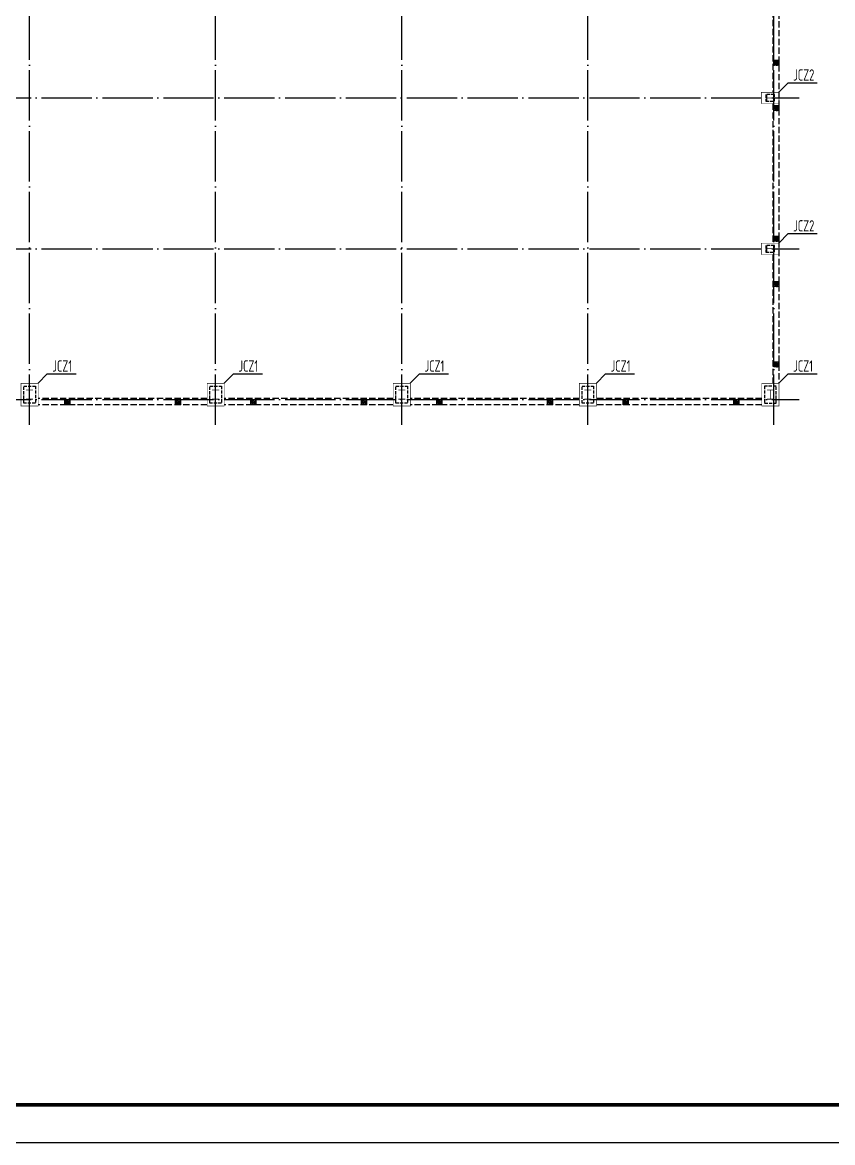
# Model space of a CAD drawing. Extents: x 8844666 to 9156203, y 1662182 to 2655606.
# Drawn here: x 9094904 to 9127122, y 2366081 to 2410631 of the extents above; entities that cross this region are included whole.
import ezdxf

# ---------------------------------------------------------------- set-up
doc = ezdxf.new("R2010")
doc.units = 0
doc.header["$LTSCALE"] = 1000
doc.header["$MEASUREMENT"] = 0
doc.linetypes.add('DASH', pattern=[0.35, 0.25, -0.1])
doc.linetypes.add('DOTE', pattern=[2.42, 2, -0.2, 0.02, -0.2])
for name, color, linetype in [('1000', 2, 'CONTINUOUS'), ('DOTE', 8, 'DOTE'), ('GZ', 3, 'CONTINUOUS'), ('PUB_TITLE', 4, 'CONTINUOUS'), ('一般文字', 6, 'CONTINUOUS'), ('柱', 2, 'CONTINUOUS'), ('柱集中标注', 2, 'CONTINUOUS'), ('梁', 4, 'CONTINUOUS')]:
    doc.layers.add(name, color=color, linetype=linetype)
doc.styles.add('TSSD_REIN', font='atssdeng.shx', dxfattribs={"width": 0.7, "bigfont": 'atssdchn.shx'})

msp = doc.modelspace()

# ---------------------------------------------------------------- hatches: boundary and pattern name
at = {"layer": 'GZ'}
h = msp.add_hatch(dxfattribs=at)
h.set_pattern_fill('钢筋混凝土', color=256, scale=20, style=0)
h.set_pattern_definition([(45, (865570.886, 205780.097), (-35.35533906, 35.35533906), []), (50, (865570.89, 205780.1), (143.4520365, -12.550427), [15, -165]), (355, (865570.89, 205780.1), (-27.7502667, 150.4384267), [12, -132]), (100.4514, (865582.84, 205779.05), (115.7018763, 137.8879084), [12.748038, -140.2284224]), (46.1842, (865570.89, 205820.1), (213.4482097, -33.103803), [22.5, -247.5]), (96.6356, (865588.67, 205817.34), (186.932541, 194.823574), [19.1220576, -210.3426]), (351.1842, (865570.89, 205820.1), (186.932389, 194.82372), [18, -198]), (21, (865590.89, 205810.1), (119.3814104, -80.5237781), [15, -165]), (326, (865590.89, 205810.1), (48.6630664, 145.030009), [12, -132]), (71.4514, (865600.83, 205803.39), (168.0445257, 64.5060993), [12.748038, -140.2284224]), (37.5, (865570.886, 205780.097), (2.43197106, 66.57877077), [0, -130.4, 0, -134, 0, -132.5]), (7.5, (865570.886, 205780.1), (52.6139075, 78.8823424), [0, -76.4, 0, -127.4, 0, -50.5]), (327.5, (865526.286, 205780.097), (106.76448723, -4.51097435), [0, -50, 0, -156, 0, -207]), (317.5, (865506.29, 205780.1), (116.6372339, 20.0209965), [0, -65, 0, -103.6, 0, -147])])
h.paths.add_polyline_path([(9124789.3, 2409128.3), (9124989.3, 2409128.3), (9124989.3, 2408928.3), (9124789.3, 2408928.3)])
h = msp.add_hatch(dxfattribs=at)
h.set_pattern_fill('钢筋混凝土', color=256, scale=20, style=0)
h.set_pattern_definition([(45, (865570.95, 203980.097), (-35.35533906, 35.35533906), []), (50, (865570.95, 203980.1), (143.4520365, -12.550427), [15, -165]), (355, (865570.95, 203980.1), (-27.7502667, 150.4384267), [12, -132]), (100.4514, (865582.9, 203979.05), (115.7018763, 137.8879084), [12.748038, -140.2284224]), (46.1842, (865570.95, 204020.1), (213.4482097, -33.103803), [22.5, -247.5]), (96.6356, (865588.74, 204017.34), (186.932541, 194.823574), [19.1220576, -210.3426]), (351.1842, (865570.95, 204020.1), (186.932389, 194.82372), [18, -198]), (21, (865590.95, 204010.1), (119.3814104, -80.5237781), [15, -165]), (326, (865590.95, 204010.1), (48.6630664, 145.030009), [12, -132]), (71.4514, (865600.9, 204003.39), (168.0445257, 64.5060993), [12.748038, -140.2284224]), (37.5, (865570.95, 203980.097), (2.43197106, 66.57877077), [0, -130.4, 0, -134, 0, -132.5]), (7.5, (865570.95, 203980.1), (52.6139075, 78.8823424), [0, -76.4, 0, -127.4, 0, -50.5]), (327.5, (865526.35, 203980.097), (106.76448723, -4.51097435), [0, -50, 0, -156, 0, -207]), (317.5, (865506.35, 203980.1), (116.6372339, 20.0209965), [0, -65, 0, -103.6, 0, -147])])
h.paths.add_polyline_path([(9124789.3, 2407328.3), (9124989.4, 2407328.3), (9124989.4, 2407128.3), (9124789.3, 2407128.3)])
h = msp.add_hatch(dxfattribs=at)
h.set_pattern_fill('钢筋混凝土', color=256, scale=20, style=0)
h.set_pattern_definition([(45, (865570.886, 198780.097), (-35.35533906, 35.35533906), []), (50, (865570.89, 198780.1), (143.4520365, -12.550427), [15, -165]), (355, (865570.89, 198780.1), (-27.7502667, 150.4384267), [12, -132]), (100.4514, (865582.84, 198779.05), (115.7018763, 137.8879084), [12.748038, -140.2284224]), (46.1842, (865570.89, 198820.1), (213.4482097, -33.103803), [22.5, -247.5]), (96.6356, (865588.67, 198817.34), (186.932541, 194.823574), [19.1220576, -210.3426]), (351.1842, (865570.89, 198820.1), (186.932389, 194.82372), [18, -198]), (21, (865590.89, 198810.1), (119.3814104, -80.5237781), [15, -165]), (326, (865590.89, 198810.1), (48.6630664, 145.030009), [12, -132]), (71.4514, (865600.83, 198803.39), (168.0445257, 64.5060993), [12.748038, -140.2284224]), (37.5, (865570.886, 198780.097), (2.43197106, 66.57877077), [0, -130.4, 0, -134, 0, -132.5]), (7.5, (865570.886, 198780.1), (52.6139075, 78.8823424), [0, -76.4, 0, -127.4, 0, -50.5]), (327.5, (865526.286, 198780.097), (106.76448723, -4.51097435), [0, -50, 0, -156, 0, -207]), (317.5, (865506.29, 198780.1), (116.6372339, 20.0209965), [0, -65, 0, -103.6, 0, -147])])
h.paths.add_polyline_path([(9124789.3, 2402128.3), (9124989.3, 2402128.3), (9124989.3, 2401928.3), (9124789.3, 2401928.3)])
h = msp.add_hatch(dxfattribs=at)
h.set_pattern_fill('钢筋混凝土', color=256, scale=20, style=0)
h.set_pattern_definition([(45, (865570.94, 196980.093), (-35.35533906, 35.35533906), []), (50, (865570.94, 196980.09), (143.4520365, -12.550427), [15, -165]), (355, (865570.94, 196980.1), (-27.7502667, 150.4384267), [12, -132]), (100.4514, (865582.9, 196979.05), (115.7018763, 137.8879084), [12.748038, -140.2284224]), (46.1842, (865570.94, 197020.1), (213.4482097, -33.103803), [22.5, -247.5]), (96.6356, (865588.73, 197017.33), (186.932541, 194.823574), [19.1220576, -210.3426]), (351.1842, (865570.94, 197020.1), (186.932389, 194.82372), [18, -198]), (21, (865590.94, 197010.09), (119.3814104, -80.5237781), [15, -165]), (326, (865590.94, 197010.1), (48.6630664, 145.030009), [12, -132]), (71.4514, (865600.89, 197003.38), (168.0445257, 64.5060993), [12.748038, -140.2284224]), (37.5, (865570.94, 196980.093), (2.43197106, 66.57877077), [0, -130.4, 0, -134, 0, -132.5]), (7.5, (865570.94, 196980.09), (52.6139075, 78.8823424), [0, -76.4, 0, -127.4, 0, -50.5]), (327.5, (865526.34, 196980.093), (106.76448723, -4.51097435), [0, -50, 0, -156, 0, -207]), (317.5, (865506.34, 196980.09), (116.6372339, 20.0209965), [0, -65, 0, -103.6, 0, -147])])
h.paths.add_polyline_path([(9124789.3, 2400328.3), (9124989.4, 2400328.3), (9124989.4, 2400128.3), (9124789.3, 2400128.3)])
h = msp.add_hatch(dxfattribs=at)
h.set_pattern_fill('钢筋混凝土', color=256, scale=20, style=0)
h.set_pattern_definition([(45, (865570.886, 193780.097), (-35.35533906, 35.35533906), []), (50, (865570.89, 193780.1), (143.4520365, -12.550427), [15, -165]), (355, (865570.89, 193780.1), (-27.7502667, 150.4384267), [12, -132]), (100.4514, (865582.84, 193779.05), (115.7018763, 137.8879084), [12.748038, -140.2284224]), (46.1842, (865570.89, 193820.1), (213.4482097, -33.103803), [22.5, -247.5]), (96.6356, (865588.67, 193817.34), (186.932541, 194.823574), [19.1220576, -210.3426]), (351.1842, (865570.89, 193820.1), (186.932389, 194.82372), [18, -198]), (21, (865590.89, 193810.1), (119.3814104, -80.5237781), [15, -165]), (326, (865590.89, 193810.1), (48.6630664, 145.030009), [12, -132]), (71.4514, (865600.83, 193803.39), (168.0445257, 64.5060993), [12.748038, -140.2284224]), (37.5, (865570.886, 193780.097), (2.43197106, 66.57877077), [0, -130.4, 0, -134, 0, -132.5]), (7.5, (865570.886, 193780.1), (52.6139075, 78.8823424), [0, -76.4, 0, -127.4, 0, -50.5]), (327.5, (865526.286, 193780.097), (106.76448723, -4.51097435), [0, -50, 0, -156, 0, -207]), (317.5, (865506.29, 193780.1), (116.6372339, 20.0209965), [0, -65, 0, -103.6, 0, -147])])
h.paths.add_polyline_path([(9124789.3, 2397128.3), (9124989.3, 2397128.3), (9124989.3, 2396928.3), (9124789.3, 2396928.3)])
h = msp.add_hatch(dxfattribs=at)
h.set_pattern_fill('钢筋混凝土', color=256, scale=20, style=0)
h.set_pattern_definition([(45, (837370.886, 192280.097), (-35.35533906, 35.35533906), []), (50, (837370.89, 192280.1), (143.4520365, -12.550427), [15, -165]), (355, (837370.89, 192280.1), (-27.7502667, 150.4384267), [12, -132]), (100.4514, (837382.84, 192279.05), (115.7018763, 137.8879084), [12.748038, -140.2284224]), (46.1842, (837370.89, 192320.1), (213.4482097, -33.103803), [22.5, -247.5]), (96.6356, (837388.67, 192317.34), (186.932541, 194.823574), [19.1220576, -210.3426]), (351.1842, (837370.89, 192320.1), (186.932389, 194.82372), [18, -198]), (21, (837390.89, 192310.1), (119.3814104, -80.5237781), [15, -165]), (326, (837390.89, 192310.1), (48.6630664, 145.030009), [12, -132]), (71.4514, (837400.83, 192303.39), (168.0445257, 64.5060993), [12.748038, -140.2284224]), (37.5, (837370.886, 192280.097), (2.43197106, 66.57877077), [0, -130.4, 0, -134, 0, -132.5]), (7.5, (837370.886, 192280.1), (52.6139075, 78.8823424), [0, -76.4, 0, -127.4, 0, -50.5]), (327.5, (837326.286, 192280.097), (106.76448723, -4.51097435), [0, -50, 0, -156, 0, -207]), (317.5, (837306.29, 192280.1), (116.6372339, 20.0209965), [0, -65, 0, -103.6, 0, -147])])
h.paths.add_polyline_path([(9096589.3, 2395628.3), (9096789.3, 2395628.3), (9096789.3, 2395428.3), (9096589.3, 2395428.3)])
h = msp.add_hatch(dxfattribs=at)
h.set_pattern_fill('钢筋混凝土', color=256, scale=20, style=0)
h.set_pattern_definition([(45, (841770.94, 192280.093), (-35.35533906, 35.35533906), []), (50, (841770.94, 192280.09), (143.4520365, -12.550427), [15, -165]), (355, (841770.94, 192280.1), (-27.7502667, 150.4384267), [12, -132]), (100.4514, (841782.9, 192279.05), (115.7018763, 137.8879084), [12.748038, -140.2284224]), (46.1842, (841770.94, 192320.1), (213.4482097, -33.103803), [22.5, -247.5]), (96.6356, (841788.73, 192317.33), (186.932541, 194.823574), [19.1220576, -210.3426]), (351.1842, (841770.94, 192320.1), (186.932389, 194.82372), [18, -198]), (21, (841790.94, 192310.09), (119.3814104, -80.5237781), [15, -165]), (326, (841790.94, 192310.1), (48.6630664, 145.030009), [12, -132]), (71.4514, (841800.89, 192303.38), (168.0445257, 64.5060993), [12.748038, -140.2284224]), (37.5, (841770.94, 192280.093), (2.43197106, 66.57877077), [0, -130.4, 0, -134, 0, -132.5]), (7.5, (841770.94, 192280.09), (52.6139075, 78.8823424), [0, -76.4, 0, -127.4, 0, -50.5]), (327.5, (841726.34, 192280.093), (106.76448723, -4.51097435), [0, -50, 0, -156, 0, -207]), (317.5, (841706.34, 192280.09), (116.6372339, 20.0209965), [0, -65, 0, -103.6, 0, -147])])
h.paths.add_polyline_path([(9100989.3, 2395628.3), (9101189.4, 2395628.3), (9101189.4, 2395428.3), (9100989.3, 2395428.3)])
h = msp.add_hatch(dxfattribs=at)
h.set_pattern_fill('钢筋混凝土', color=256, scale=20, style=0)
h.set_pattern_definition([(45, (844770.886, 192280.097), (-35.35533906, 35.35533906), []), (50, (844770.89, 192280.1), (143.4520365, -12.550427), [15, -165]), (355, (844770.89, 192280.1), (-27.7502667, 150.4384267), [12, -132]), (100.4514, (844782.84, 192279.05), (115.7018763, 137.8879084), [12.748038, -140.2284224]), (46.1842, (844770.89, 192320.1), (213.4482097, -33.103803), [22.5, -247.5]), (96.6356, (844788.67, 192317.34), (186.932541, 194.823574), [19.1220576, -210.3426]), (351.1842, (844770.89, 192320.1), (186.932389, 194.82372), [18, -198]), (21, (844790.89, 192310.1), (119.3814104, -80.5237781), [15, -165]), (326, (844790.89, 192310.1), (48.6630664, 145.030009), [12, -132]), (71.4514, (844800.83, 192303.39), (168.0445257, 64.5060993), [12.748038, -140.2284224]), (37.5, (844770.886, 192280.097), (2.43197106, 66.57877077), [0, -130.4, 0, -134, 0, -132.5]), (7.5, (844770.886, 192280.1), (52.6139075, 78.8823424), [0, -76.4, 0, -127.4, 0, -50.5]), (327.5, (844726.286, 192280.097), (106.76448723, -4.51097435), [0, -50, 0, -156, 0, -207]), (317.5, (844706.29, 192280.1), (116.6372339, 20.0209965), [0, -65, 0, -103.6, 0, -147])])
h.paths.add_polyline_path([(9103989.3, 2395628.3), (9104189.3, 2395628.3), (9104189.3, 2395428.3), (9103989.3, 2395428.3)])
h = msp.add_hatch(dxfattribs=at)
h.set_pattern_fill('钢筋混凝土', color=256, scale=20, style=0)
h.set_pattern_definition([(45, (849170.94, 192280.093), (-35.35533906, 35.35533906), []), (50, (849170.94, 192280.09), (143.4520365, -12.550427), [15, -165]), (355, (849170.94, 192280.1), (-27.7502667, 150.4384267), [12, -132]), (100.4514, (849182.9, 192279.05), (115.7018763, 137.8879084), [12.748038, -140.2284224]), (46.1842, (849170.94, 192320.1), (213.4482097, -33.103803), [22.5, -247.5]), (96.6356, (849188.73, 192317.33), (186.932541, 194.823574), [19.1220576, -210.3426]), (351.1842, (849170.94, 192320.1), (186.932389, 194.82372), [18, -198]), (21, (849190.94, 192310.09), (119.3814104, -80.5237781), [15, -165]), (326, (849190.94, 192310.1), (48.6630664, 145.030009), [12, -132]), (71.4514, (849200.89, 192303.38), (168.0445257, 64.5060993), [12.748038, -140.2284224]), (37.5, (849170.94, 192280.093), (2.43197106, 66.57877077), [0, -130.4, 0, -134, 0, -132.5]), (7.5, (849170.94, 192280.09), (52.6139075, 78.8823424), [0, -76.4, 0, -127.4, 0, -50.5]), (327.5, (849126.34, 192280.093), (106.76448723, -4.51097435), [0, -50, 0, -156, 0, -207]), (317.5, (849106.34, 192280.09), (116.6372339, 20.0209965), [0, -65, 0, -103.6, 0, -147])])
h.paths.add_polyline_path([(9108389.3, 2395628.3), (9108589.4, 2395628.3), (9108589.4, 2395428.3), (9108389.3, 2395428.3)])
h = msp.add_hatch(dxfattribs=at)
h.set_pattern_fill('钢筋混凝土', color=256, scale=20, style=0)
h.set_pattern_definition([(45, (852170.886, 192280.097), (-35.35533906, 35.35533906), []), (50, (852170.89, 192280.1), (143.4520365, -12.550427), [15, -165]), (355, (852170.89, 192280.1), (-27.7502667, 150.4384267), [12, -132]), (100.4514, (852182.84, 192279.05), (115.7018763, 137.8879084), [12.748038, -140.2284224]), (46.1842, (852170.89, 192320.1), (213.4482097, -33.103803), [22.5, -247.5]), (96.6356, (852188.67, 192317.34), (186.932541, 194.823574), [19.1220576, -210.3426]), (351.1842, (852170.89, 192320.1), (186.932389, 194.82372), [18, -198]), (21, (852190.89, 192310.1), (119.3814104, -80.5237781), [15, -165]), (326, (852190.89, 192310.1), (48.6630664, 145.030009), [12, -132]), (71.4514, (852200.83, 192303.39), (168.0445257, 64.5060993), [12.748038, -140.2284224]), (37.5, (852170.886, 192280.097), (2.43197106, 66.57877077), [0, -130.4, 0, -134, 0, -132.5]), (7.5, (852170.886, 192280.1), (52.6139075, 78.8823424), [0, -76.4, 0, -127.4, 0, -50.5]), (327.5, (852126.286, 192280.097), (106.76448723, -4.51097435), [0, -50, 0, -156, 0, -207]), (317.5, (852106.29, 192280.1), (116.6372339, 20.0209965), [0, -65, 0, -103.6, 0, -147])])
h.paths.add_polyline_path([(9111389.3, 2395628.3), (9111589.3, 2395628.3), (9111589.3, 2395428.3), (9111389.3, 2395428.3)])
h = msp.add_hatch(dxfattribs=at)
h.set_pattern_fill('钢筋混凝土', color=256, scale=20, style=0)
h.set_pattern_definition([(45, (856570.94, 192280.093), (-35.35533906, 35.35533906), []), (50, (856570.94, 192280.09), (143.4520365, -12.550427), [15, -165]), (355, (856570.94, 192280.1), (-27.7502667, 150.4384267), [12, -132]), (100.4514, (856582.9, 192279.05), (115.7018763, 137.8879084), [12.748038, -140.2284224]), (46.1842, (856570.94, 192320.1), (213.4482097, -33.103803), [22.5, -247.5]), (96.6356, (856588.73, 192317.33), (186.932541, 194.823574), [19.1220576, -210.3426]), (351.1842, (856570.94, 192320.1), (186.932389, 194.82372), [18, -198]), (21, (856590.94, 192310.09), (119.3814104, -80.5237781), [15, -165]), (326, (856590.94, 192310.1), (48.6630664, 145.030009), [12, -132]), (71.4514, (856600.89, 192303.38), (168.0445257, 64.5060993), [12.748038, -140.2284224]), (37.5, (856570.94, 192280.093), (2.43197106, 66.57877077), [0, -130.4, 0, -134, 0, -132.5]), (7.5, (856570.94, 192280.09), (52.6139075, 78.8823424), [0, -76.4, 0, -127.4, 0, -50.5]), (327.5, (856526.34, 192280.093), (106.76448723, -4.51097435), [0, -50, 0, -156, 0, -207]), (317.5, (856506.34, 192280.09), (116.6372339, 20.0209965), [0, -65, 0, -103.6, 0, -147])])
h.paths.add_polyline_path([(9115789.3, 2395628.3), (9115989.4, 2395628.3), (9115989.4, 2395428.3), (9115789.3, 2395428.3)])
h = msp.add_hatch(dxfattribs=at)
h.set_pattern_fill('钢筋混凝土', color=256, scale=20, style=0)
h.set_pattern_definition([(45, (859570.886, 192280.097), (-35.35533906, 35.35533906), []), (50, (859570.89, 192280.1), (143.4520365, -12.550427), [15, -165]), (355, (859570.89, 192280.1), (-27.7502667, 150.4384267), [12, -132]), (100.4514, (859582.84, 192279.05), (115.7018763, 137.8879084), [12.748038, -140.2284224]), (46.1842, (859570.89, 192320.1), (213.4482097, -33.103803), [22.5, -247.5]), (96.6356, (859588.67, 192317.34), (186.932541, 194.823574), [19.1220576, -210.3426]), (351.1842, (859570.89, 192320.1), (186.932389, 194.82372), [18, -198]), (21, (859590.89, 192310.1), (119.3814104, -80.5237781), [15, -165]), (326, (859590.89, 192310.1), (48.6630664, 145.030009), [12, -132]), (71.4514, (859600.83, 192303.39), (168.0445257, 64.5060993), [12.748038, -140.2284224]), (37.5, (859570.886, 192280.097), (2.43197106, 66.57877077), [0, -130.4, 0, -134, 0, -132.5]), (7.5, (859570.886, 192280.1), (52.6139075, 78.8823424), [0, -76.4, 0, -127.4, 0, -50.5]), (327.5, (859526.286, 192280.097), (106.76448723, -4.51097435), [0, -50, 0, -156, 0, -207]), (317.5, (859506.29, 192280.1), (116.6372339, 20.0209965), [0, -65, 0, -103.6, 0, -147])])
h.paths.add_polyline_path([(9118789.3, 2395628.3), (9118989.3, 2395628.3), (9118989.3, 2395428.3), (9118789.3, 2395428.3)])
h = msp.add_hatch(dxfattribs=at)
h.set_pattern_fill('钢筋混凝土', color=256, scale=20, style=0)
h.set_pattern_definition([(45, (863970.94, 192280.093), (-35.35533906, 35.35533906), []), (50, (863970.94, 192280.09), (143.4520365, -12.550427), [15, -165]), (355, (863970.94, 192280.1), (-27.7502667, 150.4384267), [12, -132]), (100.4514, (863982.9, 192279.05), (115.7018763, 137.8879084), [12.748038, -140.2284224]), (46.1842, (863970.94, 192320.1), (213.4482097, -33.103803), [22.5, -247.5]), (96.6356, (863988.73, 192317.33), (186.932541, 194.823574), [19.1220576, -210.3426]), (351.1842, (863970.94, 192320.1), (186.932389, 194.82372), [18, -198]), (21, (863990.94, 192310.09), (119.3814104, -80.5237781), [15, -165]), (326, (863990.94, 192310.1), (48.6630664, 145.030009), [12, -132]), (71.4514, (864000.89, 192303.38), (168.0445257, 64.5060993), [12.748038, -140.2284224]), (37.5, (863970.94, 192280.093), (2.43197106, 66.57877077), [0, -130.4, 0, -134, 0, -132.5]), (7.5, (863970.94, 192280.09), (52.6139075, 78.8823424), [0, -76.4, 0, -127.4, 0, -50.5]), (327.5, (863926.34, 192280.093), (106.76448723, -4.51097435), [0, -50, 0, -156, 0, -207]), (317.5, (863906.34, 192280.09), (116.6372339, 20.0209965), [0, -65, 0, -103.6, 0, -147])])
h.paths.add_polyline_path([(9123189.3, 2395628.3), (9123389.4, 2395628.3), (9123389.4, 2395428.3), (9123189.3, 2395428.3)])
at = {"layer": '柱'}
for color, points in [(3, [(9124789.3, 2407518.3), (9124789.3, 2407738.3), (9124757.3, 2407738.3), (9124757.3, 2407640.3), (9124521.3, 2407640.3), (9124521.3, 2407738.3), (9124489.3, 2407738.3), (9124489.3, 2407518.3), (9124521.3, 2407518.3), (9124521.3, 2407616.3), (9124757.3, 2407616.3), (9124757.3, 2407518.3)]), (3, [(9124789.3, 2401518.3), (9124789.3, 2401738.3), (9124757.3, 2401738.3), (9124757.3, 2401640.3), (9124521.3, 2401640.3), (9124521.3, 2401738.3), (9124489.3, 2401738.3), (9124489.3, 2401518.3), (9124521.3, 2401518.3), (9124521.3, 2401616.3), (9124757.3, 2401616.3), (9124757.3, 2401518.3)]), (2, [(9095329.3, 2395628.3), (9095049.3, 2395628.3), (9095049.3, 2395660.3), (9095177.3, 2395660.3), (9095177.3, 2395996.3), (9095049.3, 2395996.3), (9095049.3, 2396028.3), (9095329.3, 2396028.3), (9095329.3, 2395996.3), (9095201.3, 2395996.3), (9095201.3, 2395660.3), (9095329.3, 2395660.3)]), (2, [(9102729.3, 2395628.3), (9102449.3, 2395628.3), (9102449.3, 2395660.3), (9102577.3, 2395660.3), (9102577.3, 2395996.3), (9102449.3, 2395996.3), (9102449.3, 2396028.3), (9102729.3, 2396028.3), (9102729.3, 2395996.3), (9102601.3, 2395996.3), (9102601.3, 2395660.3), (9102729.3, 2395660.3)]), (2, [(9110129.3, 2395628.3), (9109849.3, 2395628.3), (9109849.3, 2395660.3), (9109977.3, 2395660.3), (9109977.3, 2395996.3), (9109849.3, 2395996.3), (9109849.3, 2396028.3), (9110129.3, 2396028.3), (9110129.3, 2395996.3), (9110001.3, 2395996.3), (9110001.3, 2395660.3), (9110129.3, 2395660.3)]), (2, [(9117529.3, 2395628.3), (9117249.3, 2395628.3), (9117249.3, 2395660.3), (9117377.3, 2395660.3), (9117377.3, 2395996.3), (9117249.3, 2395996.3), (9117249.3, 2396028.3), (9117529.3, 2396028.3), (9117529.3, 2395996.3), (9117401.3, 2395996.3), (9117401.3, 2395660.3), (9117529.3, 2395660.3)]), (2, [(9124509.3, 2395628.3), (9124789.3, 2395628.3), (9124789.3, 2395660.3), (9124661.3, 2395660.3), (9124661.3, 2395996.3), (9124789.3, 2395996.3), (9124789.3, 2396028.3), (9124509.3, 2396028.3), (9124509.3, 2395996.3), (9124637.3, 2395996.3), (9124637.3, 2395660.3), (9124509.3, 2395660.3)])]:
    msp.add_hatch(color=color, dxfattribs=at).paths.add_polyline_path(points)

# ---------------------------------------------------------------- linework, layer by layer
at = {"layer": '1000', "color": 3, "linetype": 'DASH', "ltscale": 0.5}
for points in [[(9124809.3, 2407758.3), (9124469.3, 2407758.3), (9124469.3, 2407498.3), (9124809.3, 2407498.3)], [(9124809.3, 2401758.3), (9124469.3, 2401758.3), (9124469.3, 2401498.3), (9124809.3, 2401498.3)], [(9094959.3, 2396168.3), (9095419.3, 2396168.3), (9095419.3, 2395488.3), (9094959.3, 2395488.3)], [(9102359.3, 2396168.3), (9102819.3, 2396168.3), (9102819.3, 2395488.3), (9102359.3, 2395488.3)], [(9109759.3, 2396168.3), (9110219.3, 2396168.3), (9110219.3, 2395488.3), (9109759.3, 2395488.3)], [(9117159.3, 2396168.3), (9117619.3, 2396168.3), (9117619.3, 2395488.3), (9117159.3, 2395488.3)], [(9124879.3, 2396168.3), (9124419.3, 2396168.3), (9124419.3, 2395488.3), (9124879.3, 2395488.3)]]:
    msp.add_lwpolyline(points, close=True, dxfattribs=at)
at = {"layer": 'DOTE'}
for p, q in [((9095189.3, 2394628.3), (9095189.3, 2444628.3)), ((9102589.3, 2394628.3), (9102589.3, 2444628.3)), ((9109989.3, 2394628.3), (9109989.3, 2444628.3)), ((9117389.3, 2394628.3), (9117389.3, 2444628.3)), ((9124789.3, 2394628.3), (9124789.3, 2444628.3)), ((8916589.3, 2407628.3), (9125789.3, 2407628.3)), ((8916589.3, 2401628.3), (9125789.3, 2401628.3)), ((8916589.3, 2395628.3), (9125789.3, 2395628.3))]:
    msp.add_line(p, q, dxfattribs=at)
at = {"layer": 'GZ'}
for points in [[(9124789.3, 2409128.3), (9124989.3, 2409128.3), (9124989.3, 2408928.3), (9124789.3, 2408928.3)], [(9124789.3, 2407328.3), (9124989.4, 2407328.3), (9124989.4, 2407128.3), (9124789.3, 2407128.3)], [(9124789.3, 2402128.3), (9124989.3, 2402128.3), (9124989.3, 2401928.3), (9124789.3, 2401928.3)], [(9124789.3, 2400328.3), (9124989.4, 2400328.3), (9124989.4, 2400128.3), (9124789.3, 2400128.3)], [(9124789.3, 2397128.3), (9124989.3, 2397128.3), (9124989.3, 2396928.3), (9124789.3, 2396928.3)], [(9096589.3, 2395628.3), (9096789.3, 2395628.3), (9096789.3, 2395428.3), (9096589.3, 2395428.3)], [(9100989.3, 2395628.3), (9101189.4, 2395628.3), (9101189.4, 2395428.3), (9100989.3, 2395428.3)], [(9103989.3, 2395628.3), (9104189.3, 2395628.3), (9104189.3, 2395428.3), (9103989.3, 2395428.3)], [(9108389.3, 2395628.3), (9108589.4, 2395628.3), (9108589.4, 2395428.3), (9108389.3, 2395428.3)], [(9111389.3, 2395628.3), (9111589.3, 2395628.3), (9111589.3, 2395428.3), (9111389.3, 2395428.3)], [(9115789.3, 2395628.3), (9115989.4, 2395628.3), (9115989.4, 2395428.3), (9115789.3, 2395428.3)], [(9118789.3, 2395628.3), (9118989.3, 2395628.3), (9118989.3, 2395428.3), (9118789.3, 2395428.3)], [(9123189.3, 2395628.3), (9123389.4, 2395628.3), (9123389.4, 2395428.3), (9123189.3, 2395428.3)]]:
    msp.add_lwpolyline(points, close=True, dxfattribs=at)
at = {"layer": 'PUB_TITLE'}
msp.add_lwpolyline([(8903902.8, 2366081.4), (9156202.8, 2366081.4), (9156202.8, 2455181.4), (8903902.8, 2455181.4)], close=True, dxfattribs=at)
at = {"layer": 'PUB_TITLE', "const_width": 150}
msp.add_lwpolyline([(8907652.8, 2367581.4), (9154702.8, 2367581.4), (9154702.8, 2453681.4), (8907652.8, 2453681.4)], close=True, dxfattribs=at)
at = {"layer": '一般文字', "color": 6}
for points in [[(9124989.3, 2407853.3), (9125352, 2408230.1), (9126508.6, 2408230.1)], [(9124989.3, 2401853.3), (9125352, 2402230.1), (9126508.6, 2402230.1)], [(9095529.3, 2396278.3), (9095892, 2396655.1), (9097048.6, 2396655.1)], [(9102929.3, 2396278.3), (9103292, 2396655.1), (9104448.6, 2396655.1)], [(9110329.3, 2396278.3), (9110692, 2396655.1), (9111848.6, 2396655.1)], [(9117729.3, 2396278.3), (9118092, 2396655.1), (9119248.6, 2396655.1)], [(9124989.3, 2396278.3), (9125352, 2396655.1), (9126508.6, 2396655.1)]]:
    msp.add_lwpolyline(points, dxfattribs=at)
at = {"layer": '柱', "color": 3, "const_width": 5}
for points in [[(9124789.3, 2407518.3), (9124789.3, 2407738.3), (9124757.3, 2407738.3), (9124757.3, 2407640.3), (9124521.3, 2407640.3), (9124521.3, 2407738.3), (9124489.3, 2407738.3), (9124489.3, 2407518.3), (9124521.3, 2407518.3), (9124521.3, 2407616.3), (9124757.3, 2407616.3), (9124757.3, 2407518.3)], [(9124789.3, 2401518.3), (9124789.3, 2401738.3), (9124757.3, 2401738.3), (9124757.3, 2401640.3), (9124521.3, 2401640.3), (9124521.3, 2401738.3), (9124489.3, 2401738.3), (9124489.3, 2401518.3), (9124521.3, 2401518.3), (9124521.3, 2401616.3), (9124757.3, 2401616.3), (9124757.3, 2401518.3)]]:
    msp.add_lwpolyline(points, close=True, dxfattribs=at)
at = {"layer": '柱', "color": 2, "const_width": 5}
for points in [[(9095329.3, 2395628.3), (9095049.3, 2395628.3), (9095049.3, 2395660.3), (9095177.3, 2395660.3), (9095177.3, 2395996.3), (9095049.3, 2395996.3), (9095049.3, 2396028.3), (9095329.3, 2396028.3), (9095329.3, 2395996.3), (9095201.3, 2395996.3), (9095201.3, 2395660.3), (9095329.3, 2395660.3)], [(9102729.3, 2395628.3), (9102449.3, 2395628.3), (9102449.3, 2395660.3), (9102577.3, 2395660.3), (9102577.3, 2395996.3), (9102449.3, 2395996.3), (9102449.3, 2396028.3), (9102729.3, 2396028.3), (9102729.3, 2395996.3), (9102601.3, 2395996.3), (9102601.3, 2395660.3), (9102729.3, 2395660.3)], [(9110129.3, 2395628.3), (9109849.3, 2395628.3), (9109849.3, 2395660.3), (9109977.3, 2395660.3), (9109977.3, 2395996.3), (9109849.3, 2395996.3), (9109849.3, 2396028.3), (9110129.3, 2396028.3), (9110129.3, 2395996.3), (9110001.3, 2395996.3), (9110001.3, 2395660.3), (9110129.3, 2395660.3)], [(9117529.3, 2395628.3), (9117249.3, 2395628.3), (9117249.3, 2395660.3), (9117377.3, 2395660.3), (9117377.3, 2395996.3), (9117249.3, 2395996.3), (9117249.3, 2396028.3), (9117529.3, 2396028.3), (9117529.3, 2395996.3), (9117401.3, 2395996.3), (9117401.3, 2395660.3), (9117529.3, 2395660.3)], [(9124509.3, 2395628.3), (9124789.3, 2395628.3), (9124789.3, 2395660.3), (9124661.3, 2395660.3), (9124661.3, 2395996.3), (9124789.3, 2395996.3), (9124789.3, 2396028.3), (9124509.3, 2396028.3), (9124509.3, 2395996.3), (9124637.3, 2395996.3), (9124637.3, 2395660.3), (9124509.3, 2395660.3)]]:
    msp.add_lwpolyline(points, close=True, dxfattribs=at)
at = {"layer": '柱集中标注', "color": 6, "const_width": 20}
for points in [[(9124989.3, 2407853.3), (9124289.3, 2407853.3), (9124289.3, 2407403.3), (9124989.3, 2407403.3)], [(9124989.3, 2401853.3), (9124289.3, 2401853.3), (9124289.3, 2401403.3), (9124989.3, 2401403.3)], [(9094849.3, 2396278.3), (9095529.3, 2396278.3), (9095529.3, 2395378.3), (9094849.3, 2395378.3)], [(9102249.3, 2396278.3), (9102929.3, 2396278.3), (9102929.3, 2395378.3), (9102249.3, 2395378.3)], [(9109649.3, 2396278.3), (9110329.3, 2396278.3), (9110329.3, 2395378.3), (9109649.3, 2395378.3)], [(9117049.3, 2396278.3), (9117729.3, 2396278.3), (9117729.3, 2395378.3), (9117049.3, 2395378.3)], [(9124989.3, 2396278.3), (9124309.3, 2396278.3), (9124309.3, 2395378.3), (9124989.3, 2395378.3)]]:
    msp.add_lwpolyline(points, close=True, dxfattribs=at)
at = {"layer": '梁', "color": 150, "linetype": 'DASH'}
for points in [[(9124989.3, 2430978.3), (9124989.3, 2396278.3)], [(9124739.3, 2413178.3), (9124739.3, 2407853.3)], [(9124739.3, 2407403.3), (9124739.3, 2401853.3)], [(9124739.3, 2401403.3), (9124739.3, 2396278.3)], [(9102249.3, 2395678.3), (9095529.3, 2395678.3)], [(9109649.3, 2395678.3), (9102929.3, 2395678.3)], [(9117049.3, 2395678.3), (9110329.3, 2395678.3)], [(9124309.3, 2395678.3), (9117729.3, 2395678.3)], [(9102249.3, 2395428.3), (9095529.3, 2395428.3)], [(9109649.3, 2395428.3), (9102929.3, 2395428.3)], [(9117049.3, 2395428.3), (9110329.3, 2395428.3)], [(9124309.3, 2395428.3), (9117729.3, 2395428.3)]]:
    msp.add_lwpolyline(points, dxfattribs=at)

# ---------------------------------------------------------------- texts
at = {"layer": '一般文字', "color": 6, "style": 'TSSD_REIN', "width": 0.7}
for s, p in [('JCZ2', (9125555.1, 2408316.1)), ('JCZ2', (9125555.1, 2402316.1)), ('JCZ1', (9096095.1, 2396741.1)), ('JCZ1', (9103495.1, 2396741.1)), ('JCZ1', (9110895.1, 2396741.1)), ('JCZ1', (9118295.1, 2396741.1)), ('JCZ1', (9125555.1, 2396741.1))]:
    msp.add_text(s, height=450, dxfattribs=at).set_placement(p)

doc.saveas('drawing.dxf')
